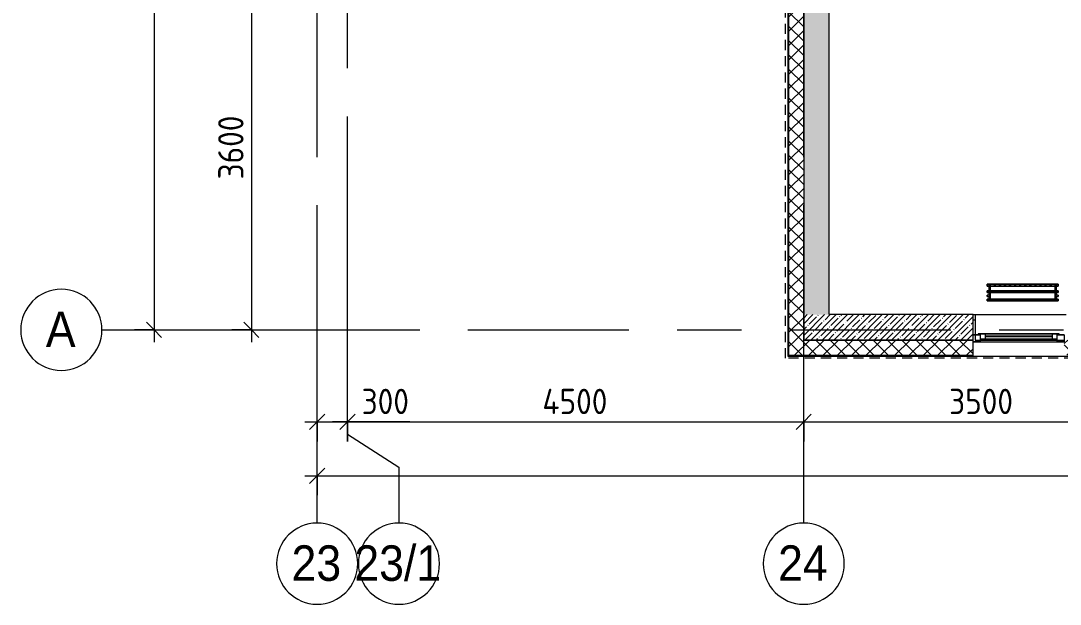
# Model space of a CAD drawing. Header units: millimetres. Extents: x 81037 to 284518, y -8553 to 29000.
# Drawn here: x 81637 to 91890, y -2706 to 3049 of the extents above; entities that cross this region are included whole.
import ezdxf

# ---------------------------------------------------------------- set-up
doc = ezdxf.new("R2010")
doc.units = ezdxf.units.MM
doc.linetypes.add('200_ШТРИХ__ш1_п0_6_', pattern=[160, 100, -60])
doc.linetypes.add('Осевая', pattern=[3175, 635, -476.25, 1587.5, -476.25])
for name, color, linetype, lineweight in [('A-ANNO-DIMS', 7, 'Continuous', 9), ('A-ANNO-DIMS-100', 7, 'Continuous', 9), ('A-DETL-MBND-1', 7, '200_ШТРИХ__ш1_п0_6_', 9), ('A-GLAZ', 7, 'Continuous', 9), ('A-WALL', 7, 'Continuous', 9), ('A-WALL-1', 7, 'Continuous', 13), ('I-WALL', 7, 'Continuous', 9), ('Оси', 7, 'Continuous', 9), ('Оси-1', 7, 'Continuous', 20), ('Оси-2', 7, 'Осевая', 9)]:
    doc.layers.add(name, color=color, linetype=linetype, lineweight=lineweight)
doc.layers.add('A-FLOR-1', color=7, linetype='Continuous', lineweight=9, true_color=0xaaaaaa)
doc.layers.add('M-EQPM-1', color=7, linetype='Continuous', lineweight=9, true_color=0xaaaaaa)
doc.styles.add('Arial', font='arial.ttf', dxfattribs={"width": 0.9, "height": 350})
doc.styles.add('ISOCPEUR', font='isocpeur.ttf', dxfattribs={"width": 0.9, "height": 250})
doc.dimstyles.new('ISO-2_5_0_9К_БОЛЬШОЙ', dxfattribs={"dimscale": 304.8, "dimtxt": 248.995294, "dimasz": 0.492126, "dimexe": 0.393701, "dimexo": 0.984252, "dimgap": 0, "dimtad": 1, "dimdec": 0, "dimrnd": 10, "dimzin": 0, "dimdsep": 46, "dimtxsty": 'ISOCPEUR', "dimblk1": 'OBLIQUE', "dimblk2": 'OBLIQUE', "dimsah": 1, "dimcen": 0.09, "dimdle": 0.393701, "dimazin": 0, "dimtfac": 1, "dimtdec": 4, "dimtix": 1, "dimtmove": 0, "dimatfit": 3, "dimfxl": 1, "dimtvp": 1, "dimtolj": 1, "dimtzin": 0, "dimarcsym": 2})
doc.dimstyles.new('ISO-2_5_0_9К_БОЛЬШОЙ_1', dxfattribs={"dimscale": 304.8, "dimtxt": 248.995294, "dimasz": 0.492126, "dimexe": 0.393701, "dimexo": 0.984252, "dimgap": 0, "dimtad": 1, "dimdec": 0, "dimrnd": 10, "dimzin": 0, "dimdsep": 46, "dimtxsty": 'ISOCPEUR', "dimblk1": 'OBLIQUE', "dimblk2": 'OBLIQUE', "dimsah": 1, "dimcen": 0.09, "dimdle": 0.393701, "dimazin": 0, "dimtfac": 1, "dimtdec": 4, "dimtix": 1, "dimtmove": 2, "dimatfit": 3, "dimfxl": 1, "dimtvp": 1, "dimtolj": 1, "dimtzin": 0, "dimarcsym": 2})
doc.dimstyles.new('ISO-2_5_0_9К_БОЛЬШОЙ_2', dxfattribs={"dimscale": 304.8, "dimtxt": 248.995294, "dimasz": 0.492126, "dimexe": 0.393701, "dimexo": 0.984252, "dimgap": 0, "dimtad": 1, "dimdec": 0, "dimrnd": 10, "dimzin": 0, "dimdsep": 46, "dimtxsty": 'ISOCPEUR', "dimblk1": 'OBLIQUE', "dimblk2": 'OBLIQUE', "dimsah": 1, "dimcen": 0.09, "dimdle": 0.393701, "dimazin": 0, "dimtfac": 1, "dimtdec": 4, "dimtix": 1, "dimtmove": 1, "dimatfit": 3, "dimfxl": 1, "dimtvp": 1, "dimtolj": 1, "dimtzin": 0, "dimarcsym": 2})
pattern_1 = [(45, (0, 0), (-70.71068, 70.71068), []), (135, (0, 0), (-70.71068, -70.71068), [])]
pattern_2 = [(45, (0, 0), (-57.024626, 57.024626), []), (45, (57.025, 0), (-57.024626, 57.024626), [100.806, -20.161, 3.353, -16.808])]

# ---------------------------------------------------------------- blocks, each defined once
blk = doc.blocks.new('120_Окно_СКБ_1Ст - 120_Окно_СКБ_1Ст 900х2500_h_ с форточкой-V2-План монтажа стен и перегородок 2 этажа в осях 23_33')
at = {"layer": 'A-GLAZ'}
for p, q in [((-450, -127), (-450, -57)), ((-450, -57), (-380, -57)), ((450, -57), (-450, -57)), ((-380, -57), (-380, -127)), ((380, -87), (-380, -87)), ((-380, -87), (-380, -127)), ((-330, -137), (-330, -87)), ((330, -137), (330, -87)), ((380, -127), (380, -57)), ((380, -57), (450, -57)), ((380, -127), (380, -87)), ((450, -57), (450, -127)), ((-380, -127), (-450, -127)), ((-450, -127), (-400, -127)), ((-380, -127), (-400, -127)), ((-400, -127), (-400, -137)), ((-400, -137), (400, -137)), ((400, -137), (-400, -137)), ((-330, -107), (330, -107)), ((330, -117), (-330, -117)), ((450, -127), (380, -127)), ((400, -127), (380, -127)), ((400, -127), (450, -127)), ((400, -137), (400, -127))]:
    blk.add_line(p, q, dxfattribs=at)
blk = doc.blocks.new('radiator_prado_classic_z_tip_30_po exemplyaru - Classic Z Тип 30-300-V38-План монтажа стен и перегородок 2 этажа в осях 23_33')
at = {"layer": 'M-EQPM-1'}
for p, q in [((0, 228), (0, 210)), ((700, 228), (0, 228)), ((0, 210), (0, 228)), ((0, 228), (12, 228)), ((0, 210), (700, 210)), ((17, 210), (0, 210)), ((37, 228), (12, 228)), ((12, 228), (37, 228)), ((12, 228), (17, 223)), ((12, 228), (37, 228)), ((12, 228), (17, 223)), ((32, 210), (17, 210)), ((17, 210), (27, 210)), ((32, 223), (17, 223)), ((17, 223), (32, 223)), ((17, 210), (17, 164)), ((17, 210), (17, 164)), ((27, 210), (17, 210)), ((17, 210), (32, 210)), ((31, 210), (19, 210)), ((27, 210), (32, 210)), ((32, 210), (27, 210)), ((32, 223), (37, 228)), ((37, 228), (32, 223)), ((32, 164), (32, 210)), ((32, 164), (32, 210)), ((667, 210), (32, 210)), ((37, 228), (62, 228)), ((87, 228), (62, 228)), ((62, 228), (87, 228)), ((62, 228), (68, 223)), ((62, 228), (87, 228)), ((62, 228), (68, 223)), ((83, 223), (68, 223)), ((68, 223), (83, 223)), ((83, 223), (87, 228)), ((87, 228), (83, 223)), ((87, 228), (112, 228)), ((137, 228), (112, 228)), ((112, 228), (137, 228)), ((112, 228), (118, 223)), ((112, 228), (137, 228)), ((112, 228), (118, 223)), ((133, 223), (118, 223)), ((118, 223), (133, 223)), ((133, 223), (137, 228)), ((137, 228), (133, 223)), ((137, 228), (162, 228)), ((187, 228), (162, 228)), ((162, 228), (187, 228)), ((162, 228), (168, 223)), ((162, 228), (187, 228)), ((162, 228), (168, 223)), ((183, 223), (168, 223)), ((168, 223), (183, 223)), ((183, 223), (187, 228)), ((187, 228), (183, 223)), ((187, 228), (212, 228)), ((237, 228), (212, 228)), ((212, 228), (237, 228)), ((212, 228), (218, 223)), ((212, 228), (237, 228)), ((212, 228), (218, 223)), ((233, 223), (218, 223)), ((218, 223), (233, 223)), ((233, 223), (237, 228)), ((237, 228), (233, 223)), ((237, 228), (262, 228)), ((287, 228), (262, 228)), ((262, 228), (287, 228)), ((262, 228), (268, 223)), ((262, 228), (287, 228)), ((262, 228), (268, 223)), ((283, 223), (268, 223)), ((268, 223), (283, 223)), ((283, 223), (287, 228)), ((287, 228), (283, 223)), ((287, 228), (312, 228)), ((337, 228), (312, 228)), ((312, 228), (337, 228)), ((312, 228), (318, 223)), ((312, 228), (337, 228)), ((312, 228), (318, 223)), ((333, 223), (318, 223)), ((318, 223), (333, 223)), ((333, 223), (337, 228)), ((337, 228), (333, 223)), ((337, 228), (362, 228)), ((387, 228), (362, 228)), ((362, 228), (387, 228)), ((362, 228), (368, 223)), ((362, 228), (387, 228)), ((362, 228), (368, 223)), ((383, 223), (368, 223)), ((368, 223), (383, 223)), ((383, 223), (387, 228)), ((387, 228), (383, 223)), ((387, 228), (412, 228)), ((437, 228), (412, 228)), ((412, 228), (437, 228)), ((412, 228), (418, 223)), ((412, 228), (437, 228)), ((412, 228), (418, 223)), ((433, 223), (418, 223)), ((418, 223), (433, 223)), ((433, 223), (437, 228)), ((437, 228), (433, 223)), ((437, 228), (462, 228)), ((487, 228), (462, 228)), ((462, 228), (487, 228)), ((462, 228), (468, 223)), ((462, 228), (487, 228)), ((462, 228), (468, 223)), ((483, 223), (468, 223)), ((468, 223), (483, 223)), ((483, 223), (487, 228)), ((487, 228), (483, 223)), ((487, 228), (512, 228)), ((537, 228), (512, 228)), ((512, 228), (537, 228)), ((512, 228), (518, 223)), ((512, 228), (537, 228)), ((512, 228), (518, 223)), ((533, 223), (518, 223)), ((518, 223), (533, 223)), ((533, 223), (537, 228)), ((537, 228), (533, 223)), ((537, 228), (562, 228)), ((587, 228), (562, 228)), ((562, 228), (587, 228)), ((562, 228), (568, 223)), ((562, 228), (587, 228)), ((562, 228), (568, 223)), ((583, 223), (568, 223)), ((568, 223), (583, 223)), ((583, 223), (587, 228)), ((587, 228), (583, 223)), ((587, 228), (612, 228)), ((637, 228), (612, 228)), ((612, 228), (637, 228)), ((612, 228), (618, 223)), ((612, 228), (637, 228)), ((612, 228), (618, 223)), ((633, 223), (618, 223)), ((618, 223), (633, 223)), ((633, 223), (637, 228)), ((637, 228), (633, 223)), ((637, 228), (662, 228)), ((687, 228), (662, 228)), ((662, 228), (687, 228)), ((662, 228), (667, 223)), ((662, 228), (687, 228)), ((662, 228), (667, 223)), ((682, 210), (667, 210)), ((667, 210), (682, 210)), ((668, 210), (667, 210)), ((667, 210), (668, 210)), ((682, 223), (667, 223)), ((667, 223), (682, 223)), ((667, 210), (667, 164)), ((667, 210), (667, 164)), ((669, 210), (668, 210)), ((668, 210), (669, 210)), ((670, 210), (669, 210)), ((669, 210), (670, 210)), ((681, 210), (669, 210)), ((671, 210), (670, 210)), ((670, 210), (671, 210)), ((673, 210), (671, 210)), ((671, 210), (673, 210)), ((675, 210), (673, 210)), ((673, 210), (675, 210)), ((677, 210), (675, 210)), ((675, 210), (677, 210)), ((679, 210), (677, 210)), ((677, 210), (679, 210)), ((680, 210), (679, 210)), ((679, 210), (680, 210)), ((681, 210), (680, 210)), ((680, 210), (681, 210)), ((682, 210), (681, 210)), ((681, 210), (682, 210)), ((682, 210), (682, 210)), ((682, 210), (682, 210)), ((700, 210), (682, 210)), ((682, 223), (687, 228)), ((687, 228), (682, 223)), ((682, 164), (682, 210)), ((682, 164), (682, 210)), ((687, 228), (700, 228)), ((700, 210), (700, 228)), ((700, 228), (700, 210)), ((700, 164), (0, 164)), ((0, 164), (0, 146)), ((0, 146), (0, 164)), ((0, 164), (17, 164)), ((0, 146), (700, 146)), ((17, 146), (0, 146)), ((17, 121), (0, 121)), ((17, 121), (0, 121)), ((0, 121), (0, 107)), ((0, 121), (0, 121)), ((0, 106), (0, 121)), ((0, 121), (0, 120)), ((0, 120), (0, 121)), ((0, 121), (0, 121)), ((0, 120), (0, 119)), ((0, 119), (0, 120)), ((0, 119), (0, 118)), ((0, 118), (0, 119)), ((0, 118), (0, 116)), ((0, 116), (0, 118)), ((0, 116), (0, 114)), ((0, 114), (0, 116)), ((0, 114), (0, 112)), ((0, 112), (0, 114)), ((0, 112), (0, 110)), ((0, 110), (0, 112)), ((0, 110), (0, 107)), ((0, 107), (0, 110)), ((0, 106), (17, 106)), ((0, 107), (0, 106)), ((0, 107), (0, 107)), ((0, 106), (17, 106)), ((32, 164), (17, 164)), ((17, 164), (19, 164)), ((17, 146), (32, 146)), ((32, 146), (17, 146)), ((20, 164), (17, 164)), ((17, 164), (32, 164)), ((17, 146), (17, 121)), ((17, 146), (17, 121)), ((17, 146), (20, 146)), ((32, 146), (17, 146)), ((17, 106), (17, 82)), ((17, 106), (17, 82)), ((19, 164), (20, 164)), ((19, 164), (31, 164)), ((31, 146), (19, 146)), ((20, 164), (31, 164)), ((27, 164), (20, 164)), ((20, 146), (23, 146)), ((23, 146), (32, 146)), ((32, 164), (27, 164)), ((31, 164), (32, 164)), ((32, 164), (667, 164)), ((32, 82), (32, 146)), ((32, 82), (32, 146)), ((667, 146), (32, 146)), ((670, 164), (667, 164)), ((667, 164), (682, 164)), ((669, 164), (667, 164)), ((667, 164), (668, 164)), ((667, 146), (679, 146)), ((682, 146), (667, 146)), ((667, 146), (677, 146)), ((670, 146), (667, 146)), ((668, 164), (669, 164)), ((667, 146), (667, 82)), ((667, 146), (667, 82)), ((670, 164), (669, 164)), ((669, 164), (670, 164)), ((669, 164), (681, 164)), ((681, 146), (669, 146)), ((682, 164), (670, 164)), ((675, 164), (670, 164)), ((670, 164), (671, 164)), ((682, 146), (670, 146)), ((671, 164), (677, 164)), ((677, 164), (675, 164)), ((681, 164), (677, 164)), ((677, 164), (679, 164)), ((677, 146), (679, 146)), ((679, 164), (680, 164)), ((679, 146), (680, 146)), ((679, 146), (682, 146)), ((680, 164), (682, 164)), ((680, 146), (681, 146)), ((682, 164), (681, 164)), ((681, 146), (682, 146)), ((682, 164), (682, 164)), ((682, 164), (682, 164)), ((682, 164), (700, 164)), ((682, 146), (682, 146)), ((682, 146), (682, 146)), ((700, 146), (682, 146)), ((682, 121), (682, 146)), ((682, 121), (682, 146)), ((700, 121), (682, 121)), ((700, 121), (682, 121)), ((682, 82), (682, 106)), ((682, 106), (700, 106)), ((682, 82), (682, 106)), ((682, 106), (700, 106)), ((700, 146), (700, 164)), ((700, 164), (700, 146)), ((700, 121), (700, 106)), ((700, 121), (700, 121)), ((700, 121), (700, 121)), ((700, 121), (700, 121)), ((700, 107), (700, 121)), ((700, 121), (700, 107)), ((700, 116), (700, 121)), ((700, 112), (700, 116)), ((700, 107), (700, 112)), ((700, 106), (700, 107)), ((700, 107), (700, 106)), ((700, 106), (700, 107)), ((700, 82), (0, 82)), ((0, 82), (0, 64)), ((0, 64), (0, 82)), ((0, 82), (17, 82)), ((700, 64), (0, 64)), ((0, 64), (700, 64)), ((32, 82), (17, 82)), ((17, 82), (32, 82)), ((27, 82), (17, 82)), ((17, 82), (32, 82)), ((19, 82), (31, 82)), ((32, 82), (27, 82)), ((32, 82), (32, 82)), ((32, 82), (667, 82)), ((675, 82), (667, 82)), ((667, 82), (682, 82)), ((670, 82), (667, 82)), ((667, 82), (682, 82)), ((669, 82), (681, 82)), ((673, 82), (670, 82)), ((675, 82), (673, 82)), ((677, 82), (675, 82)), ((682, 82), (675, 82)), ((679, 82), (677, 82)), ((680, 82), (679, 82)), ((681, 82), (680, 82)), ((682, 82), (681, 82)), ((682, 82), (682, 82)), ((682, 82), (700, 82)), ((700, 64), (700, 82)), ((700, 82), (700, 64))]:
    blk.add_line(p, q, dxfattribs=at)
for points, knots in [([(18, 121), (18, 121), (18, 121), (18, 121), (17, 121), (17, 121)], [0.8571429, 0.8571429, 0.8571429, 0.8571429, 0.8928571, 0.9285714, 1, 1, 1, 1]), ([(17, 121), (17, 121), (18, 121), (18, 121), (18, 121), (18, 121)], [0, 0, 0, 0, 0.0714286, 0.1071429, 0.1428571, 0.1428571, 0.1428571, 0.1428571]), ([(17, 121), (17, 121), (18, 121), (18, 121), (18, 121), (18, 121)], [0, 0, 0, 0, 0.0714286, 0.1071429, 0.1428571, 0.1428571, 0.1428571, 0.1428571]), ([(25, 114), (25, 114), (24, 115), (22, 117), (22, 117), (21, 118), (21, 118), (20, 119), (20, 119), (20, 119), (20, 119), (19, 120), (19, 120), (19, 120), (19, 120), (18, 121), (18, 121), (18, 121), (18, 121), (18, 121), (18, 121), (17, 121), (17, 121)], [0, 0, 0, 0, 0.142857, 0.285714, 0.357143, 0.392857, 0.428571, 0.464286, 0.5, 0.535714, 0.571429, 0.607143, 0.642857, 0.678571, 0.714286, 0.75, 0.785714, 0.821429, 0.857143, 0.892857, 0.928571, 1, 1, 1, 1]), ([(17, 106), (17, 106), (18, 107), (18, 107), (18, 107), (18, 107), (18, 107), (18, 107), (19, 108), (19, 108), (19, 108), (19, 108), (20, 109), (20, 109), (20, 109), (21, 110), (21, 110), (22, 111), (22, 111), (24, 113), (25, 114), (25, 114)], [0, 0, 0, 0, 0.071429, 0.107143, 0.142857, 0.178571, 0.214286, 0.25, 0.285714, 0.321429, 0.357143, 0.392857, 0.428571, 0.464286, 0.5, 0.571429, 0.607143, 0.642857, 0.714286, 0.857143, 1, 1, 1, 1]), ([(22, 111), (22, 111), (22, 111), (21, 110), (21, 110), (20, 109), (20, 109), (20, 109), (20, 109), (19, 108), (19, 108), (19, 108), (19, 108), (18, 107), (18, 107), (18, 107), (18, 107), (18, 107)], [0.2857143, 0.2857143, 0.2857143, 0.2857143, 0.3571429, 0.3928571, 0.4285714, 0.4642857, 0.5, 0.5357143, 0.5714286, 0.6071429, 0.6428571, 0.6785714, 0.7142857, 0.75, 0.7857143, 0.8214286, 0.8571429, 0.8571429, 0.8571429, 0.8571429]), ([(18, 107), (18, 107), (18, 107), (18, 107), (18, 107), (19, 108), (19, 108), (19, 108), (19, 108), (20, 109), (20, 109), (20, 109), (21, 110), (21, 110)], [0.1428571, 0.1428571, 0.1428571, 0.1428571, 0.1785714, 0.2142857, 0.25, 0.2857143, 0.3214286, 0.3571429, 0.3928571, 0.4285714, 0.4642857, 0.5, 0.5714286, 0.5714286, 0.5714286, 0.5714286]), ([(17, 106), (17, 106), (18, 107), (18, 107), (18, 107), (18, 107)], [0, 0, 0, 0, 0.0714286, 0.1071429, 0.1428571, 0.1428571, 0.1428571, 0.1428571]), ([(18, 107), (18, 107), (18, 107), (18, 107), (17, 106), (17, 106)], [0.8571429, 0.8571429, 0.8571429, 0.8571429, 0.8928571, 0.9285714, 1, 1, 1, 1]), ([(18, 107), (18, 107), (18, 107), (18, 107), (17, 106), (17, 106)], [0.8571429, 0.8571429, 0.8571429, 0.8571429, 0.8928571, 0.9285714, 1, 1, 1, 1]), ([(20, 119), (20, 119), (20, 119), (20, 119), (21, 118), (21, 118)], [0.4285714, 0.4285714, 0.4285714, 0.4285714, 0.4642857, 0.5, 0.5714286, 0.5714286, 0.5714286, 0.5714286]), ([(20, 119), (20, 119), (20, 119), (20, 119), (21, 118), (21, 118), (22, 117), (22, 117), (23, 116), (24, 115)], [0.4285714, 0.4285714, 0.4285714, 0.4285714, 0.4642857, 0.5, 0.5714286, 0.6071429, 0.6428571, 0.7142857, 0.8571429, 0.8571429, 0.8571429, 0.8571429]), ([(22, 117), (22, 117), (22, 117), (21, 118), (21, 118), (21, 118)], [0.2857143, 0.2857143, 0.2857143, 0.2857143, 0.3571429, 0.3928571, 0.4285714, 0.4285714, 0.4285714, 0.4285714]), ([(21, 118), (21, 118), (21, 118), (22, 117), (22, 117), (22, 117)], [0.5714286, 0.5714286, 0.5714286, 0.5714286, 0.6071429, 0.6428571, 0.7142857, 0.7142857, 0.7142857, 0.7142857]), ([(21, 110), (21, 110), (21, 110), (22, 111), (22, 111), (22, 111)], [0.5714286, 0.5714286, 0.5714286, 0.5714286, 0.6071429, 0.6428571, 0.7142857, 0.7142857, 0.7142857, 0.7142857]), ([(22, 111), (22, 111), (22, 111), (21, 110), (21, 110), (21, 110)], [0.2857143, 0.2857143, 0.2857143, 0.2857143, 0.3571429, 0.3928571, 0.4285714, 0.4285714, 0.4285714, 0.4285714]), ([(675, 114), (675, 114), (676, 115), (678, 117), (678, 117), (679, 118), (679, 118), (680, 119), (680, 119), (680, 119), (680, 119), (681, 120), (681, 120), (681, 120), (681, 120), (682, 121), (682, 121), (682, 121), (682, 121), (682, 121), (682, 121), (682, 121), (682, 121)], [0, 0, 0, 0, 0.142857, 0.285714, 0.357143, 0.392857, 0.428571, 0.464286, 0.5, 0.535714, 0.571429, 0.607143, 0.642857, 0.678571, 0.714286, 0.75, 0.785714, 0.821429, 0.857143, 0.892857, 0.928571, 1, 1, 1, 1]), ([(682, 106), (682, 106), (682, 107), (682, 107), (682, 107), (682, 107), (682, 107), (682, 107), (681, 108), (681, 108), (681, 108), (681, 108), (680, 109), (680, 109), (680, 109), (679, 110), (679, 110), (678, 111), (678, 111), (676, 113), (675, 114), (675, 114)], [0, 0, 0, 0, 0.071429, 0.107143, 0.142857, 0.178571, 0.214286, 0.25, 0.285714, 0.321429, 0.357143, 0.392857, 0.428571, 0.464286, 0.5, 0.571429, 0.607143, 0.642857, 0.714286, 0.857143, 1, 1, 1, 1]), ([(682, 121), (682, 121), (682, 121), (682, 121), (682, 121), (681, 120), (681, 120), (681, 120), (681, 120), (680, 119), (680, 119), (680, 119), (679, 118), (679, 118), (678, 117), (678, 117), (677, 116), (676, 115)], [0.1428571, 0.1428571, 0.1428571, 0.1428571, 0.1785714, 0.2142857, 0.25, 0.2857143, 0.3214286, 0.3571429, 0.3928571, 0.4285714, 0.4642857, 0.5, 0.5714286, 0.6071429, 0.6428571, 0.7142857, 0.8571429, 0.8571429, 0.8571429, 0.8571429]), ([(676, 115), (677, 116), (678, 117), (678, 117), (679, 118), (679, 118), (680, 119), (680, 119), (680, 119), (680, 119), (681, 120), (681, 120), (681, 120), (681, 120), (682, 121), (682, 121), (682, 121), (682, 121), (682, 121)], [0.1428571, 0.1428571, 0.1428571, 0.1428571, 0.2857143, 0.3571429, 0.3928571, 0.4285714, 0.4642857, 0.5, 0.5357143, 0.5714286, 0.6071429, 0.6428571, 0.6785714, 0.7142857, 0.75, 0.7857143, 0.8214286, 0.8571429, 0.8571429, 0.8571429, 0.8571429]), ([(679, 118), (679, 118), (679, 118), (678, 117), (678, 117), (678, 117)], [0.5714286, 0.5714286, 0.5714286, 0.5714286, 0.6071429, 0.6428571, 0.7142857, 0.7142857, 0.7142857, 0.7142857]), ([(678, 111), (678, 111), (678, 111), (679, 110), (679, 110), (680, 109), (680, 109), (680, 109), (680, 109), (680, 109)], [0.2857143, 0.2857143, 0.2857143, 0.2857143, 0.3571429, 0.3928571, 0.4285714, 0.4642857, 0.5, 0.5357143, 0.5714286, 0.5714286, 0.5714286, 0.5714286]), ([(678, 111), (678, 111), (678, 111), (679, 110), (679, 110), (680, 109), (680, 109), (680, 109), (680, 109), (681, 108), (681, 108), (681, 108), (681, 108), (681, 108)], [0.2857143, 0.2857143, 0.2857143, 0.2857143, 0.3571429, 0.3928571, 0.4285714, 0.4642857, 0.5, 0.5357143, 0.5714286, 0.6071429, 0.6428571, 0.6785714, 0.7142857, 0.7142857, 0.7142857, 0.7142857]), ([(682, 107), (682, 107), (682, 107), (682, 107), (682, 107), (681, 108), (681, 108), (681, 108), (681, 108), (680, 109), (680, 109), (680, 109), (679, 110), (679, 110), (678, 111), (678, 111), (678, 111)], [0.1428571, 0.1428571, 0.1428571, 0.1428571, 0.1785714, 0.2142857, 0.25, 0.2857143, 0.3214286, 0.3571429, 0.3928571, 0.4285714, 0.4642857, 0.5, 0.5714286, 0.6071429, 0.6428571, 0.7142857, 0.7142857, 0.7142857, 0.7142857]), ([(680, 119), (680, 119), (680, 119), (680, 119), (679, 118), (679, 118)], [0.4285714, 0.4285714, 0.4285714, 0.4285714, 0.4642857, 0.5, 0.5714286, 0.5714286, 0.5714286, 0.5714286]), ([(682, 121), (682, 121), (682, 121), (682, 121), (682, 121), (682, 121)], [0, 0, 0, 0, 0.0714286, 0.1071429, 0.1428571, 0.1428571, 0.1428571, 0.1428571]), ([(682, 121), (682, 121), (682, 121), (682, 121), (682, 121), (682, 121)], [0, 0, 0, 0, 0.0714286, 0.1071429, 0.1428571, 0.1428571, 0.1428571, 0.1428571]), ([(682, 121), (682, 121), (682, 121), (682, 121), (682, 121), (682, 121)], [0.8571429, 0.8571429, 0.8571429, 0.8571429, 0.8928571, 0.9285714, 1, 1, 1, 1]), ([(682, 107), (682, 107), (682, 107), (682, 107), (682, 106), (682, 106)], [0.8571429, 0.8571429, 0.8571429, 0.8571429, 0.8928571, 0.9285714, 1, 1, 1, 1]), ([(682, 107), (682, 107), (682, 107), (682, 107), (682, 106), (682, 106)], [0.8571429, 0.8571429, 0.8571429, 0.8571429, 0.8928571, 0.9285714, 1, 1, 1, 1]), ([(682, 106), (682, 106), (682, 107), (682, 107), (682, 107), (682, 107)], [0, 0, 0, 0, 0.0714286, 0.1071429, 0.1428571, 0.1428571, 0.1428571, 0.1428571])]:
    blk.add_open_spline(points, degree=3, knots=knots, dxfattribs=at)
for points in [[(21, 118), (21, 118), (20, 119), (20, 119), (20, 119), (20, 119), (19, 120), (19, 120), (19, 120), (19, 120), (18, 121), (18, 121), (18, 121), (18, 121), (18, 121)], [(18, 121), (18, 121), (18, 121), (18, 121), (18, 121), (19, 120), (19, 120), (19, 120), (19, 120), (19, 120), (20, 119)], [(18, 121), (18, 121), (18, 121), (18, 121), (18, 121), (19, 120), (19, 120), (19, 120), (19, 120), (19, 120), (20, 119)], [(19, 108), (18, 107), (18, 107), (18, 107), (18, 107), (18, 107), (18, 107)], [(20, 109), (19, 108), (19, 108), (19, 108), (19, 108), (19, 108), (19, 108)], [(21, 110), (21, 110), (20, 109), (20, 109), (20, 109), (20, 109), (20, 109)], [(24, 115), (23, 116), (23, 116), (22, 117)], [(22, 117), (23, 116), (23, 116), (24, 115)], [(25, 114), (25, 114), (24, 113), (23, 112), (22, 111)], [(22, 111), (23, 112), (23, 112), (24, 113)], [(24, 113), (23, 112), (23, 112), (22, 111)], [(25, 114), (25, 114), (24, 115), (24, 115)], [(24, 115), (24, 115), (25, 114), (25, 114)], [(24, 115), (24, 115), (25, 114), (25, 114)], [(24, 113), (24, 113), (25, 114), (25, 114)], [(25, 114), (25, 114), (24, 113), (24, 113)], [(676, 115), (676, 115), (675, 114), (675, 114)], [(676, 115), (676, 115), (675, 114), (675, 114)], [(675, 114), (675, 114), (676, 115), (676, 115)], [(675, 114), (675, 114), (676, 113), (677, 112), (678, 111)], [(675, 114), (675, 114), (676, 113), (676, 113)], [(678, 111), (677, 112), (676, 113), (675, 114), (675, 114)], [(678, 117), (677, 116), (677, 116), (676, 115)], [(676, 113), (677, 112), (677, 112), (678, 111)], [(681, 120), (681, 120), (681, 120), (681, 120), (681, 120), (681, 120), (680, 119)], [(680, 109), (681, 108), (681, 108), (681, 108), (681, 108), (681, 108), (681, 108)], [(682, 121), (682, 121), (682, 121), (682, 121), (682, 121), (682, 121), (681, 120)], [(681, 108), (682, 107), (682, 107), (682, 107), (682, 107), (682, 107), (682, 107)], [(681, 108), (682, 107), (682, 107), (682, 107), (682, 107), (682, 107), (682, 107)]]:
    blk.add_open_spline(points, degree=3, dxfattribs=at)
blk = doc.blocks.new('Ось сетки - D8-29747960-План монтажа стен и перегородок 2 этажа в осях 23_33')
at = {"layer": 'Оси-1'}
for start, end in [(360, 180), (180, 360)]:
    blk.add_arc((0, 0), 4, start, end, dxfattribs=at)
blk = doc.blocks.new('DIMBLOCK12-План монтажа стен и перегородок 2 этажа в осях 23_33')
at = {"layer": 'A-ANNO-DIMS-100'}
for p, q in [((83717, 3600), (84031, 3600)), ((83911, 3600), (83717, 3600)), ((83911, 3600), (83911, -120)), ((83717, 0), (84031, 0)), ((83911, 0), (83717, 0))]:
    blk.add_line(p, q, dxfattribs=at)
at = {"layer": 'A-ANNO-DIMS-100', "lineweight": 20}
for p, q in [((83911, 3600), (83836, 3675)), ((83911, 3600), (83986, 3525)), ((83911, 0), (83836, 75)), ((83911, 0), (83986, -75))]:
    blk.add_line(p, q, dxfattribs=at)
at = {"layer": 'A-ANNO-DIMS-100', "color": 0, "insert": (83584, 1484), "char_height": 250, "width": 758.48, "attachment_point": 1, "rotation": 90, "line_spacing_factor": 1.149209, "style": 'ISOCPEUR'}
blk.add_mtext('3600', dxfattribs=at)
blk = doc.blocks.new('_Oblique')
at = {"color": 0, "linetype": 'ByBlock', "lineweight": -2}
blk.add_line((-0.5, -0.5), (0.5, 0.5), dxfattribs=at)
blk = doc.blocks.new('DIMBLOCK13-План монтажа стен и перегородок 2 этажа в осях 23_33')
at = {"layer": 'A-ANNO-DIMS-100', "lineweight": 20}
for p, q in [((82951, 27000), (82876, 27075)), ((82951, 27000), (83026, 26925)), ((82951, 0), (82876, 75)), ((82951, 0), (83026, -75))]:
    blk.add_line(p, q, dxfattribs=at)
at = {"layer": 'A-ANNO-DIMS-100'}
for p, q in [((82951, 27120), (82951, -120)), ((82757, 27000), (83071, 27000)), ((82951, 27000), (82757, 27000)), ((82757, 0), (83071, 0)), ((82951, 0), (82757, 0))]:
    blk.add_line(p, q, dxfattribs=at)
at = {"layer": 'A-ANNO-DIMS-100', "color": 0, "insert": (82624, 13572), "char_height": 250, "width": 948.1, "attachment_point": 1, "rotation": 90, "line_spacing_factor": 1.149209, "style": 'ISOCPEUR'}
blk.add_mtext('27000', dxfattribs=at)
blk = doc.blocks.new('DIMBLOCK14-План монтажа стен и перегородок 2 этажа в осях 23_33')
at = {"layer": 'A-ANNO-DIMS-100'}
for p, q in [((84560, -1102), (84560, -788)), ((84860, -1102), (84860, -788)), ((84440, -908), (84860, -908)), ((84560, -908), (84560, -1102)), ((84899, -908), (84710, -908)), ((84860, -908), (84860, -1102)), ((85473, -908), (84899, -908))]:
    blk.add_line(p, q, dxfattribs=at)
at = {"layer": 'A-ANNO-DIMS-100', "lineweight": 20}
for p, q in [((84560, -908), (84485, -983)), ((84560, -908), (84635, -833)), ((84860, -908), (84785, -983)), ((84860, -908), (84935, -833))]:
    blk.add_line(p, q, dxfattribs=at)
at = {"layer": 'A-ANNO-DIMS-100', "color": 0, "insert": (84999, -581), "char_height": 250, "width": 568.86, "attachment_point": 1, "line_spacing_factor": 1.149209, "style": 'ISOCPEUR'}
blk.add_mtext('300', dxfattribs=at)
blk = doc.blocks.new('DIMBLOCK15-План монтажа стен и перегородок 2 этажа в осях 23_33')
at = {"layer": 'A-ANNO-DIMS-100'}
for p, q in [((84860, -1102), (84860, -788)), ((89360, -1102), (89360, -788)), ((84860, -908), (89360, -908)), ((84860, -908), (84860, -1102)), ((89360, -908), (89360, -1102))]:
    blk.add_line(p, q, dxfattribs=at)
at = {"layer": 'A-ANNO-DIMS-100', "lineweight": 20}
for p, q in [((84860, -908), (84785, -983)), ((84860, -908), (84935, -833)), ((89360, -908), (89285, -983)), ((89360, -908), (89435, -833))]:
    blk.add_line(p, q, dxfattribs=at)
at = {"layer": 'A-ANNO-DIMS-100', "color": 0, "insert": (86782, -581), "char_height": 250, "width": 787.21, "attachment_point": 1, "line_spacing_factor": 1.149209, "style": 'ISOCPEUR'}
blk.add_mtext('4500', dxfattribs=at)
blk = doc.blocks.new('DIMBLOCK16-План монтажа стен и перегородок 2 этажа в осях 23_33')
at = {"layer": 'A-ANNO-DIMS-100'}
for p, q in [((89360, -1102), (89360, -788)), ((92860, -1102), (92860, -788)), ((89360, -908), (92860, -908)), ((89360, -908), (89360, -1102)), ((92860, -908), (92860, -1102))]:
    blk.add_line(p, q, dxfattribs=at)
at = {"layer": 'A-ANNO-DIMS-100', "lineweight": 20}
for p, q in [((89360, -908), (89285, -983)), ((89360, -908), (89435, -833)), ((92860, -908), (92785, -983)), ((92860, -908), (92935, -833))]:
    blk.add_line(p, q, dxfattribs=at)
at = {"layer": 'A-ANNO-DIMS-100', "color": 0, "insert": (90794, -581), "char_height": 250, "width": 758.48, "attachment_point": 1, "line_spacing_factor": 1.149209, "style": 'ISOCPEUR'}
blk.add_mtext('3500', dxfattribs=at)
blk = doc.blocks.new('DIMBLOCK26-План монтажа стен и перегородок 2 этажа в осях 23_33')
at = {"layer": 'A-ANNO-DIMS-100'}
for p, q in [((84560, -1632), (84560, -1319)), ((125010, -1632), (125010, -1319)), ((84440, -1439), (125130, -1439)), ((84560, -1439), (84560, -1632)), ((125010, -1439), (125010, -1632))]:
    blk.add_line(p, q, dxfattribs=at)
at = {"layer": 'A-ANNO-DIMS-100', "lineweight": 20}
for p, q in [((84560, -1439), (84635, -1364)), ((125010, -1439), (125085, -1364)), ((84560, -1439), (84485, -1514)), ((125010, -1439), (124935, -1514))]:
    blk.add_line(p, q, dxfattribs=at)
at = {"layer": 'A-ANNO-DIMS-100', "color": 0, "insert": (104366, -1112), "char_height": 250, "width": 1005.56, "attachment_point": 1, "line_spacing_factor": 1.149209, "style": 'ISOCPEUR'}
blk.add_mtext('40450', dxfattribs=at)

msp = doc.modelspace()

# ---------------------------------------------------------------- hatches: boundary and pattern name
at = {"layer": 'A-WALL'}
h = msp.add_hatch(dxfattribs=at)
h.set_pattern_fill('FP_1', color=256, style=0, pattern_type=2)
h.set_pattern_definition(pattern_1)
h.paths.add_polyline_path([(89210, -100), (89360, -100), (89360, 10502), (89210, 10502), (89210, 4047.2)])
h = msp.add_hatch(dxfattribs=at)
h.set_pattern_fill('FP_1', color=256, style=0, pattern_type=2)
h.set_pattern_definition(pattern_1)
h.paths.add_polyline_path([(125080, -250), (125080, -100), (123730, -100), (123730, -250)])
h.paths.add_polyline_path([(122830, -250), (122830, -100), (122030, -100), (122030, -250)])
h.paths.add_polyline_path([(120230, -250), (121130, -250), (121130, -100), (120230, -100), (120230, -126)])
h.paths.add_polyline_path([(119330, -250), (119330, -100), (117930, -100), (117930, -250)])
h.paths.add_polyline_path([(114580, -250), (115630, -250), (115630, -100), (114580, -100), (114580, -126)])
h.paths.add_polyline_path([(113680, -250), (113680, -100), (112530, -100), (112530, -250)])
h.paths.add_polyline_path([(110230, -250), (110230, -100), (108930, -100), (108930, -250)])
h.paths.add_polyline_path([(108030, -250), (108030, -100), (107130, -100), (107130, -250)])
h.paths.add_polyline_path([(104830, -250), (104830, -100), (103780, -100), (103780, -250)])
h.paths.add_polyline_path([(102880, -250), (102880, -100), (100830, -100), (100830, -250)])
h.paths.add_polyline_path([(99930, -250), (99930, -100), (95680, -100), (95680, -250)])
h.paths.add_polyline_path([(94780, -250), (94780, -100), (93630, -100), (93630, -250)])
h.paths.add_polyline_path([(91930, -250), (92730, -250), (92730, -100), (91930, -100), (91930, -126)])
h.paths.add_polyline_path([(91030, -250), (91030, -100), (89210, -100), (89210, -250), (89759.9, -250)])
at = {"layer": 'I-WALL'}
h = msp.add_hatch(dxfattribs=at)
h.set_pattern_fill('FP_2', color=256, style=0, pattern_type=2)
h.set_pattern_definition(pattern_2)
h.paths.add_polyline_path([(89360, 150), (89610, 150), (89610, 7700), (89360, 7698.9), (89360, 4047.2)])
h = msp.add_hatch(dxfattribs=at)
h.set_pattern_fill('FP_2', color=256, style=0, pattern_type=2)
h.set_pattern_definition(pattern_2)
h.paths.add_polyline_path([(91030, -100), (91030, 150), (89360, 150), (89360, -100), (89759.9, -100)])

# ---------------------------------------------------------------- linework, layer by layer
at = {"layer": 'A-DETL-MBND-1'}
for p, q in [((89180, -280), (89180, 5755.4)), ((108030, -280), (89180, -280))]:
    msp.add_line(p, q, dxfattribs=at)
at = {"layer": 'A-FLOR-1'}
msp.add_line((91030, 150), (91050, 150), dxfattribs=at)
at = {"layer": 'A-WALL'}
for p, q in [((89202, 10510), (89202, -258)), ((91030, 100), (91050, 100)), ((91030, -100), (89360, -100)), ((91030, -258), (91030, -100)), ((91050, -100), (91050, -100)), ((91050, -100), (91930, -100)), ((89202, -258), (92730, -258))]:
    msp.add_line(p, q, dxfattribs=at)
at = {"layer": 'A-WALL-1'}
for p, q in [((89207, 10247), (89207, -253)), ((89210, 10250), (89210, -250)), ((89207, -253), (91030, -253)), ((89210, -250), (91030, -250))]:
    msp.add_line(p, q, dxfattribs=at)
at = {"layer": 'I-WALL'}
for p, q in [((89360, 10620), (89360, -100)), ((89610, 150), (89610, 10400)), ((91030, 150), (89610, 150)), ((91030, -100), (91030, 150)), ((91050, 150), (91950, 150)), ((91050, 150), (91050, -100)), ((89360, -100), (91030, -100))]:
    msp.add_line(p, q, dxfattribs=at)
at = {"layer": 'Оси'}
for p, q in [((84860, -1029.4), (84860, 1470.6)), ((84560, -1906.3), (84560, 593.7)), ((89360, -1906.3), (89360, 593.7)), ((82436.7, 0), (84936.7, 0)), ((84860, -1029.4), (85367.1, -1353.3)), ((85367.1, -1353.3), (85367.1, -1906.3))]:
    msp.add_line(p, q, dxfattribs=at)
at = {"layer": 'Оси-2'}
for p, q in [((84560, 593.7), (84560, 19415.1)), ((84860, 1470.6), (84860, 19415.1)), ((89360, 593.7), (89360, 19415.1)), ((84936.7, 0), (122760, 0))]:
    msp.add_line(p, q, dxfattribs=at)

# ---------------------------------------------------------------- block references
at = {"layer": 'A-GLAZ', "rotation": 180}
msp.add_blockref('120_Окно_СКБ_1Ст - 120_Окно_СКБ_1Ст 900х2500_h_ с форточкой-V2-План монтажа стен и перегородок 2 этажа в осях 23_33', (91480, -175), dxfattribs=at)
at = {"layer": 'M-EQPM-1'}
msp.add_blockref('radiator_prado_classic_z_tip_30_po exemplyaru - Classic Z Тип 30-300-V38-План монтажа стен и перегородок 2 этажа в осях 23_33', (91170.1, 222), dxfattribs=at)
at = {"layer": 'Оси-1', "xscale": 99.99999999999993, "yscale": 99.99999999999993, "zscale": 99.99999999999993, "rotation": 269.9999999999994}
msp.add_blockref('Ось сетки - D8-29747960-План монтажа стен и перегородок 2 этажа в осях 23_33', (82036.7, 0), dxfattribs=at)
at = {"layer": 'Оси-1', "xscale": 99.99999999999993, "yscale": 99.99999999999993, "zscale": 99.99999999999993}
for p in [(84560, -2306.3), (85367.1, -2306.3), (89360, -2306.3)]:
    msp.add_blockref('Ось сетки - D8-29747960-План монтажа стен и перегородок 2 этажа в осях 23_33', p, dxfattribs=at)

# ---------------------------------------------------------------- texts
at = {"layer": 'Оси', "char_height": 350, "attachment_point": 1, "style": 'Arial'}
for s, insert, width in [('\\fArial|b0|i0|c204|p34|;\\W.9;А', (81883.9, 181), 360.759), ('23', (84307.4, -2125.6), 606.076), ('23/1', (84926.9, -2125.6), 1060.633), ('24', (89107.4, -2125.6), 606.076)]:
    msp.add_mtext(s, dxfattribs=dict(at, insert=insert, width=width))

# ---------------------------------------------------------------- dimensions: what is measured, and where the dimension line sits
at = {"layer": 'A-ANNO-DIMS'}
dim = msp.add_linear_dim(base=(82950.7, 0), p1=(83056.8, 27000), p2=(83056.8, 0), angle=90, dimstyle='ISO-2_5_0_9К_БОЛЬШОЙ_1', override={"dimpost": '<>', "dimfxl": 26999.999823}, dxfattribs=at)
dim.commit()
dim.dimension.update_dxf_attribs({"geometry": 'DIMBLOCK13-План монтажа стен и перегородок 2 этажа в осях 23_33', "text_midpoint": (82790.7, 14046), "dimtype": 160, "text_rotation": 90})
dim = msp.add_linear_dim(base=(83910.9, 0), p1=(84017, 3600), p2=(84017, 0), angle=90, dimstyle='ISO-2_5_0_9К_БОЛЬШОЙ', override={"dimpost": '<>', "dimfxl": 3600}, dxfattribs=at)
dim.commit()
dim.dimension.update_dxf_attribs({"geometry": 'DIMBLOCK12-План монтажа стен и перегородок 2 этажа в осях 23_33', "text_midpoint": (83785.9, 1800)})
dim = msp.add_linear_dim(base=(84860, -907.7), p1=(84560, -801.7), p2=(84860, -801.7), dimstyle='ISO-2_5_0_9К_БОЛЬШОЙ_2', override={"dimpost": '<>', "dimfxl": 300}, dxfattribs=at)
dim.commit()
dim.dimension.update_dxf_attribs({"geometry": 'DIMBLOCK14-План монтажа стен и перегородок 2 этажа в осях 23_33', "text_midpoint": (85283.6, -747.8), "dimtype": 160})
for base, p1, p2, override, picture, middle in [((89360, -907.7), (84860, -801.7), (89360, -801.7), {"dimpost": '<>', "dimfxl": 4500}, 'DIMBLOCK15-План монтажа стен и перегородок 2 этажа в осях 23_33', (87110, -782.7)), ((92860, -907.7), (89360, -801.7), (92860, -801.7), {"dimpost": '<>', "dimfxl": 3500}, 'DIMBLOCK16-План монтажа стен и перегородок 2 этажа в осях 23_33', (91110, -782.7)), ((125010, -1438.5), (84560, -1332.5), (125010, -1332.5), {"dimpost": '<>', "dimfxl": 40450}, 'DIMBLOCK26-План монтажа стен и перегородок 2 этажа в осях 23_33', (104785, -1313.5))]:
    dim = msp.add_linear_dim(base=base, p1=p1, p2=p2, dimstyle='ISO-2_5_0_9К_БОЛЬШОЙ', override=override, dxfattribs=at)
    dim.commit()
    dim.dimension.update_dxf_attribs({"geometry": picture, "text_midpoint": middle})

doc.saveas('drawing.dxf')
